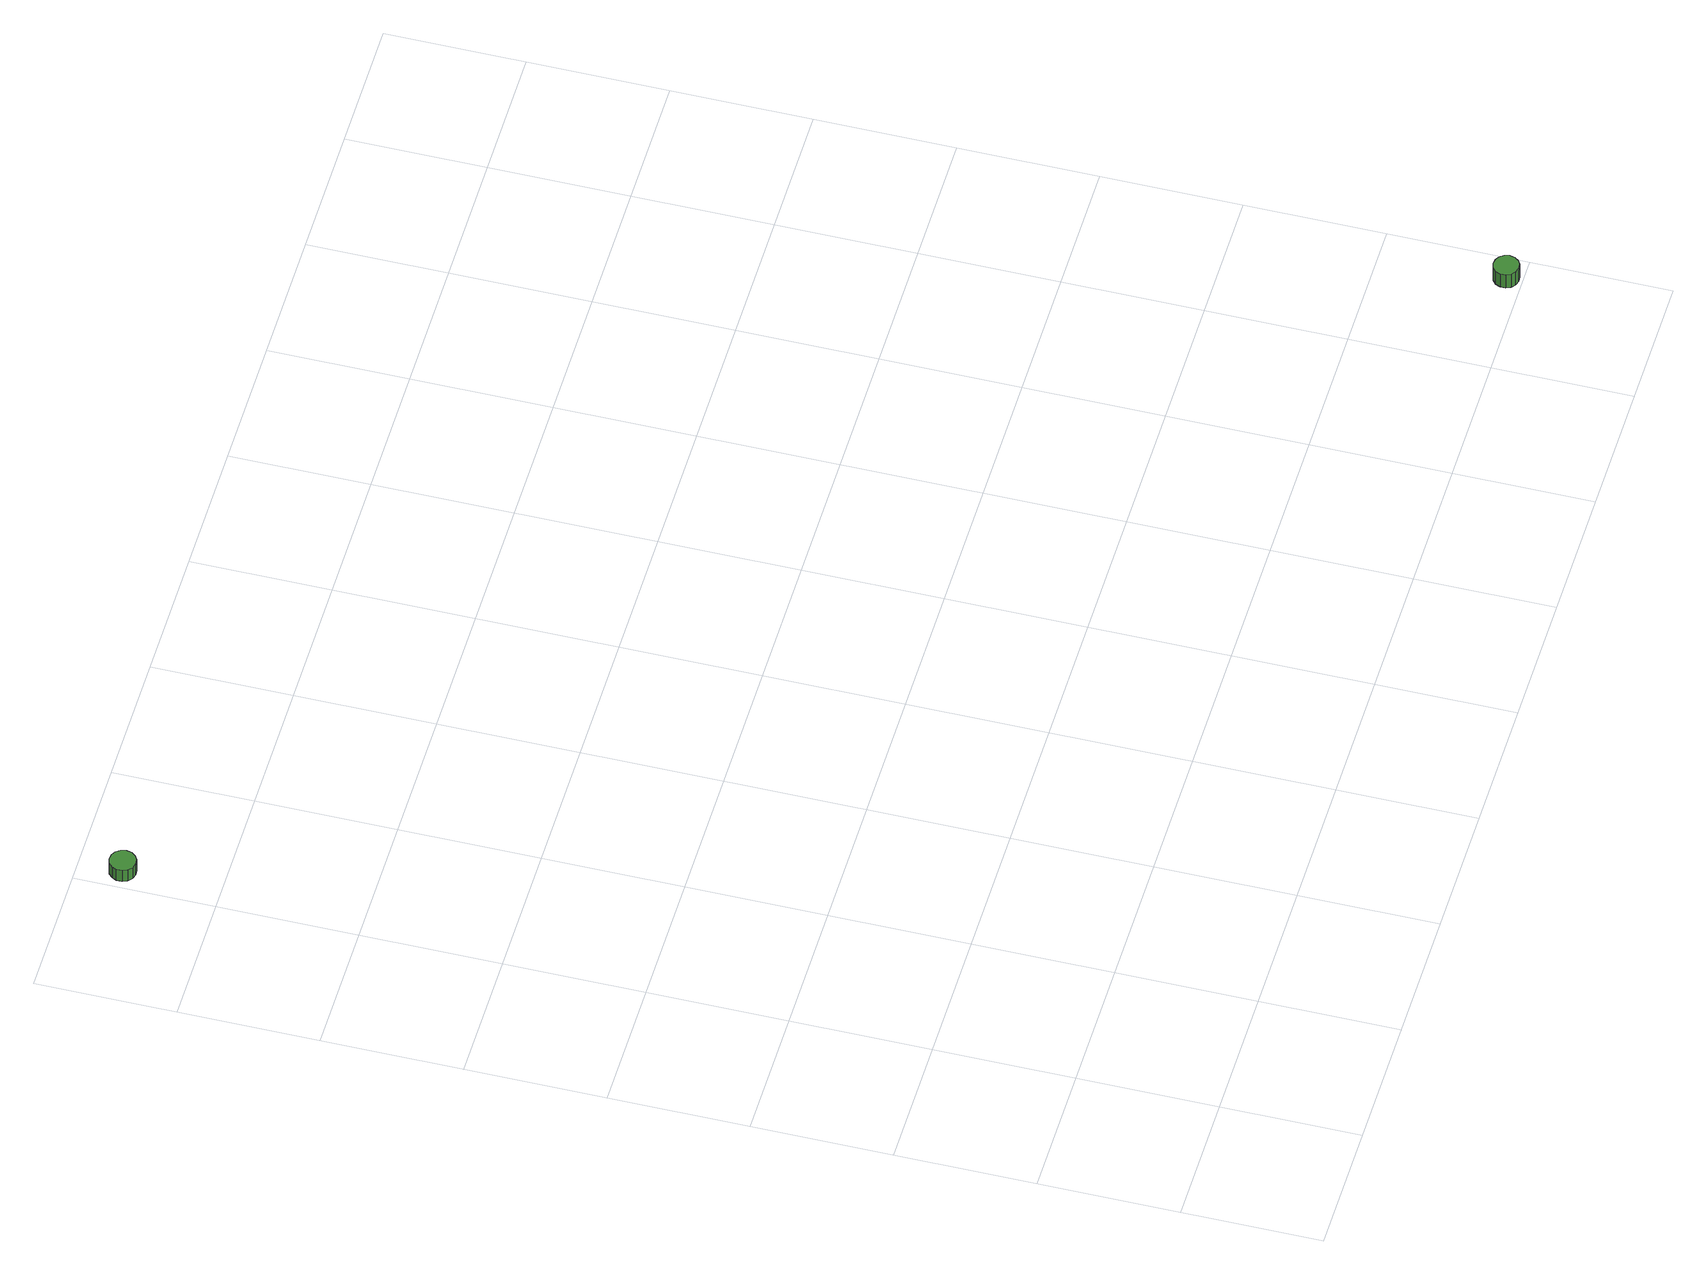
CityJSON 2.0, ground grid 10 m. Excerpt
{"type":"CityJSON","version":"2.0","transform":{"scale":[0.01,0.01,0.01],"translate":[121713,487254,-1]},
"CityObjects":{
"tree1":{"type":"SolitaryVegetationObject","attributes":{"function":"something"},"geometry":[{"type":"MultiSurface","lod":"1","boundaries":[[[0,1,2,3,4,5,6,7,8,9,10,11,12,13,14]],[[15,16,17,18,19,20,21,22,23,24,25,26,27,28,29]],[[0,29,28,1]],[[1,28,27,2]],[[2,27,26,3]],[[3,26,25,4]],[[4,25,24,5]],[[5,24,23,6]],[[6,23,22,7]],[[7,22,21,8]],[[8,21,20,9]],[[9,20,19,10]],[[10,19,18,11]],[[11,18,17,12]],[[12,17,16,13]],[[13,16,15,14]],[[14,15,29,0]]]}]},
"tree2":{"type":"SolitaryVegetationObject","attributes":{"function":"something"},"geometry":[{"type":"MultiSurface","lod":"1","boundaries":[[[30,31,32,33,34,35,36,37,38,39,40,41,42,43,44]],[[45,46,47,48,49,50,51,52,53,54,55,56,57,58,59]],[[30,59,58,31]],[[31,58,57,32]],[[32,57,56,33]],[[33,56,55,34]],[[34,55,54,35]],[[35,54,53,36]],[[36,53,52,37]],[[37,52,51,38]],[[38,51,50,39]],[[39,50,49,40]],[[40,49,48,41]],[[41,48,47,42]],[[42,47,46,43]],[[43,46,45,44]],[[44,45,59,30]]]}]}
},
"vertices":[
[247,7690,167],[239,7728,167],[216,7760,167],[182,7780,167],[143,7784,167],[106,7772,167],[77,7745,167],[61,7710,167],[61,7671,167],[77,7635,167],[106,7609,167],[143,7597,167],[182,7601,167],[216,7620,167],[239,7652,167],[239,7652,60],[216,7620,60],[182,7601,60],[143,7597,60],[106,7609,60],[77,7635,60],[61,7671,60],[61,7710,60],[77,7745,60],[106,7772,60],[143,7784,60],[182,7780,60],[216,7760,60],[239,7728,60],[247,7690,60],
[7874,106,234],[7866,143,234],[7844,173,234],[7812,192,234],[7775,196,234],[7739,184,234],[7711,159,234],[7696,125,234],[7696,87,234],[7711,53,234],[7739,28,234],[7775,16,234],[7812,20,234],[7844,39,234],[7866,69,234],[7866,69,105],[7844,39,105],[7812,20,105],[7775,16,105],[7739,28,105],[7711,53,105],[7696,87,105],[7696,125,105],[7711,159,105],[7739,184,105],[7775,196,105],[7812,192,105],[7844,173,105],[7866,143,105],[7874,106,105]
]}
